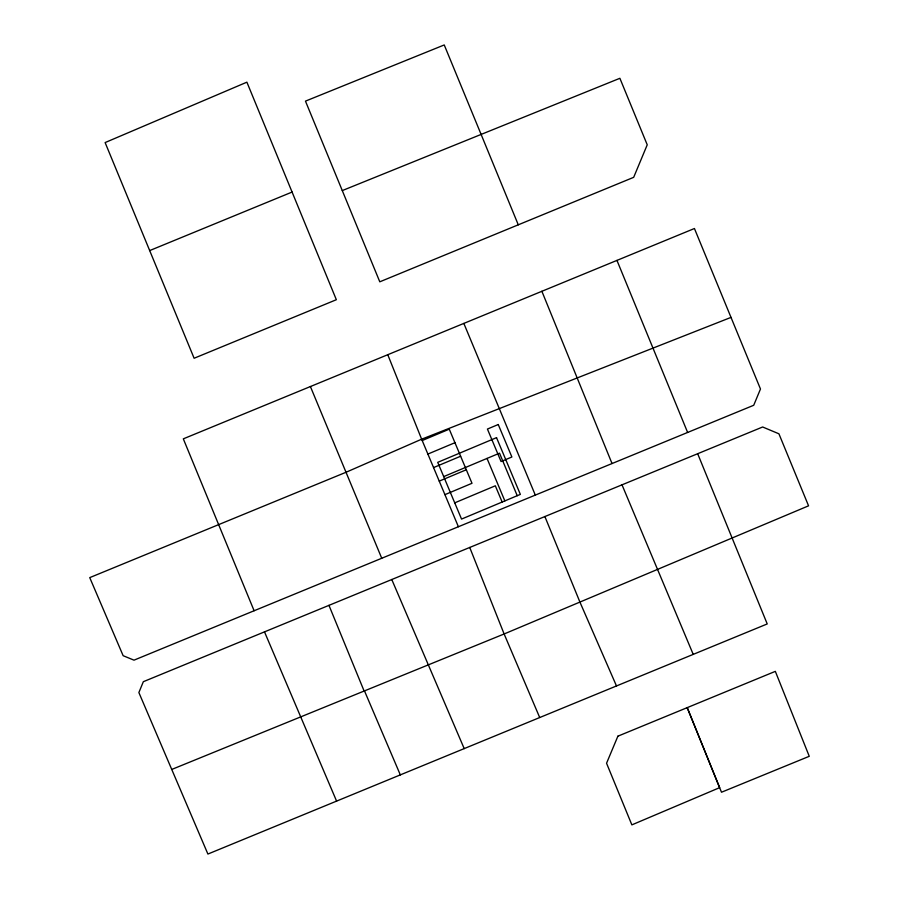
<?xml version="1.0" encoding="UTF-8"?>
<svg xmlns="http://www.w3.org/2000/svg" width="899" height="899" viewBox="0 0 899 899"><rect width="100%" height="100%" fill="white"/><g stroke="black" fill="none" stroke-linecap="round" stroke-linejoin="round"><path stroke-width="1.35" d="M422.204 440.532L449.264 429.171L471.997 483.291L444.926 494.652M427.89 454.062L454.95 442.701M433.565 467.592L460.625 456.231M443.713 476.605L499.529 453.175L517.228 495.697M439.251 481.122L466.311 469.761M454.737 502.844L495.327 485.797L502.148 502.035M254.102 610.724L183.317 438.847L694.433 228.515L760.475 389.009L753.722 405.269L134.007 660.158L123.141 655.697L89.743 577.619L346.216 472.189L421.642 439.195L731.011 317.392M149.672 250.585L292.085 192.06L336.35 299.715L194.117 358.252L105.116 142.57L246.888 82.169L292.085 192.06M518.274 224.817L633.683 177.328L647.235 144.806L619.883 78.292L342.283 190.588L305.469 101.126L444.241 44.95L481.111 134.412L518.274 224.817L379.794 281.814L342.283 190.588M697.669 453.703L767.229 623.94L207.905 854.05L138.873 692.556L143.334 681.7L762.655 426.991L778.916 433.801L808.561 505.822L504.125 633.975L171.743 769.454M616.478 685.926L580.08 602.454L544.861 516.509M391.762 579.495L464.21 748.62M539.692 717.503L504.125 633.975L469.728 547.446M364.466 690.859L400.336 774.916M336.586 801.099L264.497 631.862M693.208 654.348L621.996 484.808M487.022 458.423L504.856 500.9M458.389 526.724L421.642 439.195L387.772 354.723M310.402 386.536L381.727 558.245M463.85 323.438L535.298 495.079M616.95 260.384L687.623 432.441M328.955 605.33L364.117 691.028M541.872 291.265L612.017 463.502M617.894 736.18L606.555 763.24L631.862 824.877L719.616 787.659L687.218 707.648L721.504 792.233L809.257 756.306L775.331 671.362L617.894 736.18M498.248 424.519L487.427 429.059L501.058 461.535L511.879 456.995L498.248 424.519M496.529 437.656L437.723 462.344L461.547 519.083L520.352 494.394L496.529 437.656"/></g></svg>
